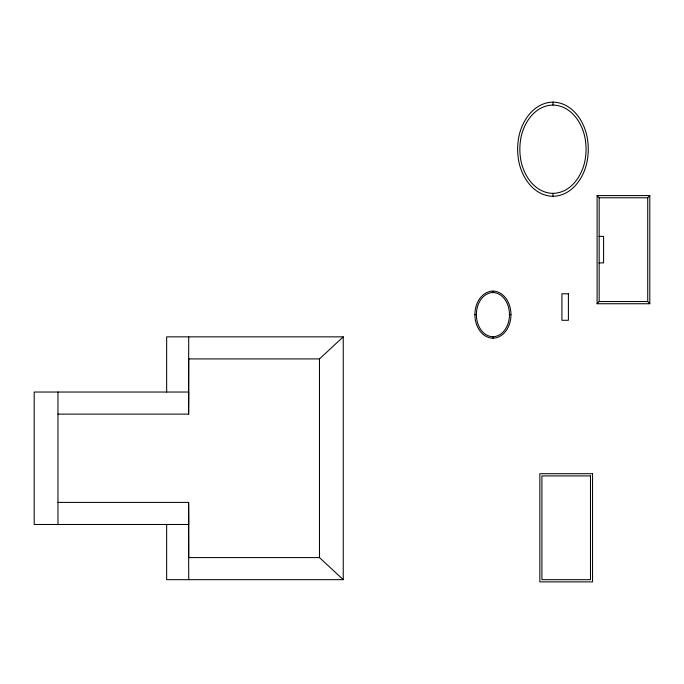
<?xml version="1.0" encoding="UTF-8"?>
<svg xmlns="http://www.w3.org/2000/svg" width="684" height="684" viewBox="0 0 684 684"><rect width="100%" height="100%" fill="white"/><g stroke="black" fill="none" stroke-linecap="round" stroke-linejoin="round"><path stroke-width="1.03" d="M188.579 392.035L188.724 336.853M188.519 414.111L188.724 392.035L34.2 392.035L34.2 524.483L188.724 524.483L188.519 502.407M649.8 303.739L647.731 301.533L647.731 197.779L649.8 195.573L597.106 195.573L597.106 303.739L649.8 303.739L649.8 195.573M597.106 303.739L599.167 301.533L599.167 197.779L597.106 195.573M188.664 358.92L319.471 358.92L343.248 336.853L343.248 579.673L166.648 579.673L166.648 524.483M552.954 102.121C533.067 102.497 520.353 122.641 518.224 140.648A62.509 62.509 0 0 0 518.224 157.782C520.353 175.788 533.067 195.932 552.954 196.308C572.841 195.932 585.555 175.788 587.684 157.782A62.509 62.509 0 0 0 587.684 140.648C585.555 122.641 572.841 102.497 552.954 102.121L552.954 105.062C534.307 105.421 522.388 124.308 520.396 141.178A58.602 58.602 0 0 0 520.396 157.252C522.388 174.121 534.307 193.008 552.954 193.367C571.602 193.008 583.512 174.121 585.513 157.252A58.602 58.602 0 0 0 585.513 141.178C583.52 124.308 571.593 105.421 552.954 105.062M599.167 197.779L647.731 197.779M598.953 236.407L603.587 236.407L603.587 262.895L598.953 262.895M599.167 301.533L647.731 301.533M474.91 314.64A29.882 29.882 0 0 0 476.158 323.301C478.039 329.534 482.382 335.536 488.812 337.537A14.056 14.056 0 0 0 492.933 338.161A14.056 14.056 0 0 0 497.054 337.537C503.86 335.408 508.306 328.859 510.007 322.207A30.07 30.07 0 0 0 510.957 314.64A29.882 29.882 0 0 0 509.708 305.979C507.827 299.746 503.484 293.744 497.054 291.743A14.056 14.056 0 0 0 492.933 291.119A14.056 14.056 0 0 0 488.812 291.743C482.006 293.872 477.56 300.413 475.859 307.073A30.07 30.07 0 0 0 474.901 314.64L476.38 314.64M509.486 314.64L510.965 314.64M343.248 336.853L166.648 336.853L166.648 392.035M57.969 414.111L188.724 414.111L188.724 358.92M57.969 502.407L188.724 502.407L188.724 557.597M188.664 557.597L319.471 557.597L343.248 579.673M188.579 524.483L188.724 579.673M552.954 193.367L552.954 196.308M492.933 291.119L492.933 292.564A12.483 12.483 0 0 0 490 292.914C484.759 294.197 480.826 298.575 478.714 303.371A25.684 25.684 0 0 0 477.287 307.424L477.039 308.467A28.993 28.993 0 0 0 477.039 320.805L477.287 321.848A25.684 25.684 0 0 0 478.714 325.909C480.826 330.705 484.759 335.075 490 336.357A12.483 12.483 0 0 0 492.933 336.716A12.483 12.483 0 0 0 495.866 336.357C501.107 335.075 505.031 330.705 507.152 325.909A25.684 25.684 0 0 0 508.571 321.848L508.828 320.805A28.993 28.993 0 0 0 508.828 308.475L508.571 307.424A25.684 25.684 0 0 0 507.152 303.371C505.031 298.575 501.107 294.206 495.866 292.914A12.483 12.483 0 0 0 492.933 292.564M492.933 336.716L492.933 338.161M319.471 358.92L319.471 557.597M57.969 392.035L57.969 524.483M568.404 293.804L561.923 293.804L561.923 320.292L568.404 320.292L568.404 293.804M592.549 473.713L539.847 473.713L539.847 581.879L592.549 581.879L592.549 473.713M590.48 475.919L541.916 475.919L541.916 579.673L590.48 579.673L590.48 475.919"/></g></svg>
